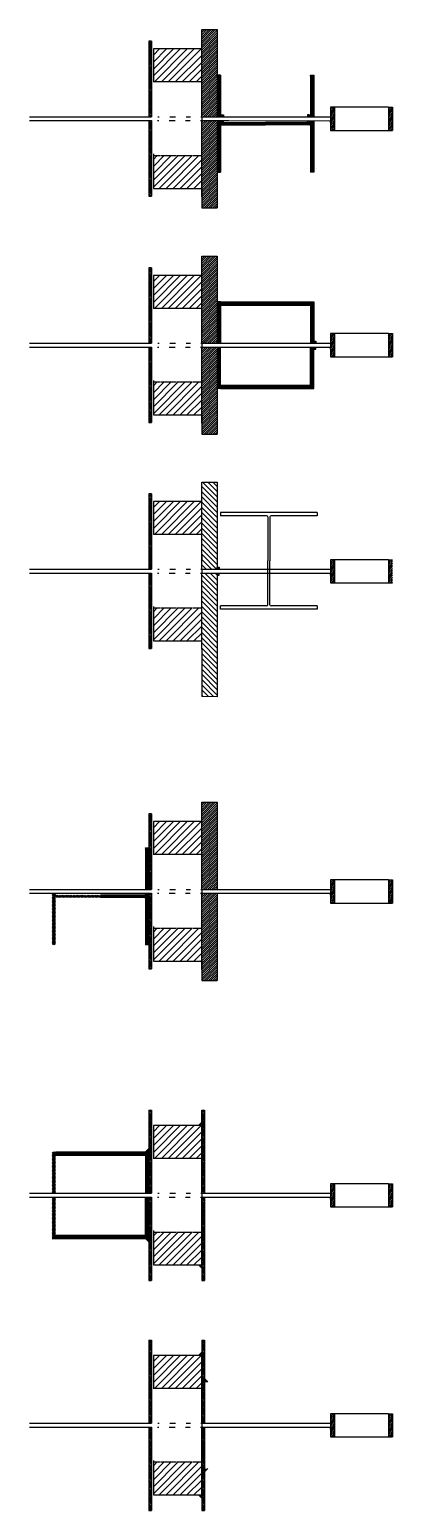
# Model space of a CAD drawing. Header units: millimetres. Extents: x -5057 to 33615, y -6628 to 11138.
# Drawn here: x 10163 to 11102, y -6628 to -2804 of the extents above; entities that cross this region are included whole.
import ezdxf

# ---------------------------------------------------------------- set-up
doc = ezdxf.new("R2010")
doc.units = ezdxf.units.MM
doc.layers.add('AM_8', color=1, linetype='Continuous', lineweight=25)
pattern_1 = [(135, (-2e-12, -7097.254), (-2.245064, -2.245064), [])]
pattern_2 = [(45, (-2e-12, -7097.254), (-2.245064, 2.245064), [])]
pattern_3 = [(135, (-2e-12, -8265.956), (-2.245064, -2.245064), [])]
pattern_4 = [(45, (-2e-12, -8265.956), (-2.245064, 2.245064), [])]
pattern_5 = [(45, (-2e-12, -5744.096), (-2.245064, 2.245064), [])]
pattern_6 = [(45, (-2e-12, -5744.096), (-1.76776695, 1.76776695), [])]
pattern_7 = [(45, (-2e-12, -5744.096), (-2.8284271, 2.8284271), [])]
pattern_8 = [(135, (-2e-12, -7682.1157), (-2.245064, -2.245064), [])]
pattern_9 = [(45, (-2e-12, -7682.1157), (-2.245064, 2.245064), [])]
pattern_10 = [(45, (-2e-12, -6328.9577), (-2.8284271, 2.8284271), [])]
pattern_11 = [(45, (-2e-12, -5744.0959), (-0.84852814, 0.84852814), [])]
pattern_12 = [(135, (-2e-12, -9092.6957), (-2.245064, -2.245064), [])]
pattern_13 = [(45, (-2e-12, -9092.6957), (-2.245064, 2.245064), [])]
pattern_14 = [(45, (-427, -7739.5377), (-1.76776695, 1.76776695), [])]
pattern_15 = [(45, (-2e-12, -7739.5377), (-2.8284271, 2.8284271), [])]
pattern_16 = [(135, (-2e-12, -9877.606), (-2.245064, -2.245064), [])]
pattern_17 = [(45, (-2e-12, -9877.606), (-2.245064, 2.245064), [])]
pattern_18 = [(45, (-427, -7939.5863), (-1.76776695, 1.76776695), [])]
pattern_19 = [(135, (137, -9877.606), (-2.245064, -2.245064), [])]
pattern_20 = [(135, (-2e-12, -10471.5606), (-2.245064, -2.245064), [])]
pattern_21 = [(45, (-2e-12, -10471.5606), (-2.245064, 2.245064), [])]
pattern_22 = [(135, (137, -10471.5606), (-2.245064, -2.245064), [])]

msp = doc.modelspace()

# ---------------------------------------------------------------- hatches: boundary and pattern name
h = msp.add_hatch()
h.set_pattern_fill('ANSI31', color=256, angle=90)
h.set_pattern_definition(pattern_1)
h.paths.add_polyline_path([(10471.737, -3028.831), (10478.737, -3028.831), (10478.737, -2833.831), (10471.737, -2833.831)])
h = msp.add_hatch()
h.set_pattern_fill('ANSI31', color=256, scale=4, style=0)
h.set_pattern_definition([(45, (-30, -7097.254), (-8.980256, 8.980256), [])])
edge = h.paths.add_edge_path(flags=0)
edge.add_arc((10543.737, -3115.366), 13.5, -94.151925, -85.848075, ccw=False)
edge.add_line((10542.76, -3128.831), (10502.307, -3128.831))
edge.add_arc((10501.33, -3115.366), 13.5, -94.151925, -85.848075, ccw=False)
edge.add_line((10500.353, -3128.831), (10483.737, -3128.831))
edge.add_line((10483.737, -3128.831), (10483.737, -3213.831))
edge.add_line((10483.737, -3213.831), (10608.737, -3213.831))
edge.add_line((10608.737, -3213.831), (10608.737, -3128.831))
edge.add_line((10608.737, -3128.831), (10587.121, -3128.831))
edge.add_arc((10586.144, -3115.366), 13.5, -94.151925, -85.848075, ccw=False)
edge.add_line((10585.166, -3128.831), (10544.714, -3128.831))
h.paths.add_polyline_path([(10483.737, -2853.831), (10483.737, -2938.831), (10608.737, -2938.831), (10608.737, -2853.831)], flags=0)
edge = h.paths.add_edge_path(flags=0)
edge.add_arc((10586.144, -3115.366), 13.5, -94.151925, -85.848075, ccw=False)
edge.add_line((10587.121, -3128.831), (10585.166, -3128.831))
edge = h.paths.add_edge_path(flags=0)
edge.add_arc((10501.33, -3115.366), 13.5, -94.151925, -85.848075, ccw=False)
edge.add_line((10502.307, -3128.831), (10500.353, -3128.831))
edge = h.paths.add_edge_path(flags=0)
edge.add_arc((10543.737, -3115.366), 13.5, -94.151925, -85.848075, ccw=False)
edge.add_line((10544.714, -3128.831), (10542.76, -3128.831))
edge = h.paths.add_edge_path(flags=0)
edge.add_arc((10586.144, -3115.366), 13.5, -94.151925, -85.848075, ccw=False)
edge.add_line((10587.121, -3128.831), (10585.166, -3128.831))
edge = h.paths.add_edge_path(flags=0)
edge.add_arc((10501.33, -3115.366), 13.5, -94.151925, -85.848075, ccw=False)
edge.add_line((10502.307, -3128.831), (10500.353, -3128.831))
edge = h.paths.add_edge_path(flags=0)
edge.add_arc((10543.737, -3115.366), 13.5, -94.151925, -85.848075, ccw=False)
edge.add_line((10544.714, -3128.831), (10542.76, -3128.831))
h = msp.add_hatch()
h.set_pattern_fill('ANSI31', color=256)
h.set_pattern_definition(pattern_2)
h.paths.add_polyline_path([(10952.301, -3004.201), (10942.301, -3004.201), (10942.301, -3023.04), (10942.301, -3028.831), (10942.296, -3039.044), (10942.258, -3039.044), (10942.301, -3043.831), (10942.301, -3064.133), (10952.301, -3064.133)])
h = msp.add_hatch()
h.set_pattern_fill('ANSI31', color=256)
h.set_pattern_definition(pattern_2)
h.paths.add_polyline_path([(11102.278, -3004.201), (11092.278, -3004.201), (11092.278, -3064.133), (11102.278, -3064.133)])
h = msp.add_hatch()
h.set_pattern_fill('ANSI31', color=256, angle=90)
h.set_pattern_definition(pattern_1)
h.paths.add_polyline_path([(10478.737, -3038.831), (10471.737, -3038.831), (10471.737, -3233.831), (10478.737, -3233.831)])
h = msp.add_hatch()
h.set_pattern_fill('ANSI31', color=256)
h.set_pattern_definition(pattern_5)
h.paths.add_polyline_path([(10665.286, -3023.831), (10660.324, -3023.831), (10657.337, -3026.818), (10657.337, -3028.831), (10665.286, -3028.831)])
h.paths.add_polyline_path([(10665.337, -3038.914), (10657.337, -3038.914), (10657.337, -3040.914), (10660.337, -3043.914), (10665.337, -3043.914)])
h = msp.add_hatch()
h.set_pattern_fill('ANSI31', color=256)
h.set_pattern_definition(pattern_5)
h.paths.add_polyline_path([(10882.188, -3023.831), (10887.15, -3023.831), (10890.137, -3026.818), (10890.137, -3028.831), (10882.188, -3028.831)])
h.paths.add_polyline_path([(10882.137, -3038.914), (10890.137, -3038.914), (10890.137, -3040.914), (10887.137, -3043.914), (10882.137, -3043.914)])
h = msp.add_hatch()
h.set_pattern_fill('ANSI31', color=256, angle=90)
h.set_pattern_definition(pattern_8)
h.paths.add_polyline_path([(10471.737, -3613.692), (10478.737, -3613.692), (10478.737, -3418.692), (10471.737, -3418.692)])
h = msp.add_hatch()
h.set_pattern_fill('ANSI31', color=256, scale=4, style=0)
h.set_pattern_definition([(45, (-30, -7682.116), (-8.980256, 8.980256), [])])
edge = h.paths.add_edge_path(flags=0)
edge.add_arc((10543.737, -3700.228), 13.5, -94.151925, -85.848075, ccw=False)
edge.add_line((10542.76, -3713.692), (10502.307, -3713.692))
edge.add_arc((10501.33, -3700.228), 13.5, -94.151925, -85.848075, ccw=False)
edge.add_line((10500.353, -3713.692), (10483.737, -3713.692))
edge.add_line((10483.737, -3713.692), (10483.737, -3798.692))
edge.add_line((10483.737, -3798.692), (10608.737, -3798.692))
edge.add_line((10608.737, -3798.692), (10608.737, -3713.692))
edge.add_line((10608.737, -3713.692), (10587.121, -3713.692))
edge.add_arc((10586.144, -3700.228), 13.5, -94.151925, -85.848075, ccw=False)
edge.add_line((10585.166, -3713.692), (10544.714, -3713.692))
h.paths.add_polyline_path([(10483.737, -3438.692), (10483.737, -3523.692), (10608.737, -3523.692), (10608.737, -3438.692)], flags=0)
edge = h.paths.add_edge_path(flags=0)
edge.add_arc((10586.144, -3700.228), 13.5, -94.151925, -85.848075, ccw=False)
edge.add_line((10587.121, -3713.692), (10585.166, -3713.692))
edge = h.paths.add_edge_path(flags=0)
edge.add_arc((10501.33, -3700.228), 13.5, -94.151925, -85.848075, ccw=False)
edge.add_line((10502.307, -3713.692), (10500.353, -3713.692))
edge = h.paths.add_edge_path(flags=0)
edge.add_arc((10543.737, -3700.228), 13.5, -94.151925, -85.848075, ccw=False)
edge.add_line((10544.714, -3713.692), (10542.76, -3713.692))
edge = h.paths.add_edge_path(flags=0)
edge.add_arc((10586.144, -3700.228), 13.5, -94.151925, -85.848075, ccw=False)
edge.add_line((10587.121, -3713.692), (10585.166, -3713.692))
edge = h.paths.add_edge_path(flags=0)
edge.add_arc((10501.33, -3700.228), 13.5, -94.151925, -85.848075, ccw=False)
edge.add_line((10502.307, -3713.692), (10500.353, -3713.692))
edge = h.paths.add_edge_path(flags=0)
edge.add_arc((10543.737, -3700.228), 13.5, -94.151925, -85.848075, ccw=False)
edge.add_line((10544.714, -3713.692), (10542.76, -3713.692))
h = msp.add_hatch()
h.set_pattern_fill('ANSI31', color=256)
h.set_pattern_definition(pattern_9)
h.paths.add_polyline_path([(10952.301, -3589.063), (10942.301, -3589.063), (10942.301, -3607.902), (10942.301, -3613.692), (10942.296, -3623.906), (10942.258, -3623.906), (10942.301, -3628.692), (10942.301, -3648.995), (10952.301, -3648.995)])
h = msp.add_hatch()
h.set_pattern_fill('ANSI31', color=256)
h.set_pattern_definition(pattern_9)
h.paths.add_polyline_path([(11102.278, -3589.063), (11092.278, -3589.063), (11092.278, -3648.995), (11102.278, -3648.995)])
h = msp.add_hatch()
h.set_pattern_fill('ANSI31', color=256, angle=90)
h.set_pattern_definition(pattern_8)
h.paths.add_polyline_path([(10478.737, -3623.692), (10471.737, -3623.692), (10471.737, -3818.692), (10478.737, -3818.692)])
h = msp.add_hatch()
h.set_pattern_fill('ANSI31', color=256, scale=3, angle=90)
h.set_pattern_definition([(135, (-2e-12, -6912.798), (-6.735192, -6.735192), [])])
h.paths.add_polyline_path([(10648.737, -4242.835), (10648.737, -4207.617), (10638.737, -4207.617), (10608.737, -4207.604), (10608.737, -4232.835), (10608.737, -4404.325), (10608.737, -4526.425), (10645.897, -4526.425, 0.41421356), (10648.897, -4523.425), (10648.897, -4404.325)])
h.paths.add_polyline_path([(10648.737, -3972.533), (10608.737, -3972.533), (10608.737, -4022.533), (10608.737, -4197.533), (10638.737, -4197.533), (10648.737, -4197.533), (10648.737, -4192.533)])
h = msp.add_hatch()
h.set_pattern_fill('ANSI31', color=256, angle=90)
h.set_pattern_definition(pattern_3)
h.paths.add_polyline_path([(10471.737, -4197.533), (10478.737, -4197.533), (10478.737, -4002.533), (10471.737, -4002.533)])
h = msp.add_hatch()
h.set_pattern_fill('ANSI31', color=256, scale=4, style=0)
h.set_pattern_definition([(45, (-30, -8265.956), (-8.980256, 8.980256), [])])
edge = h.paths.add_edge_path(flags=0)
edge.add_arc((10543.737, -4284.068), 13.5, -94.151925, -85.848075, ccw=False)
edge.add_line((10542.76, -4297.533), (10502.307, -4297.533))
edge.add_arc((10501.33, -4284.068), 13.5, -94.151925, -85.848075, ccw=False)
edge.add_line((10500.353, -4297.533), (10483.737, -4297.533))
edge.add_line((10483.737, -4297.533), (10483.737, -4382.533))
edge.add_line((10483.737, -4382.533), (10608.737, -4382.533))
edge.add_line((10608.737, -4382.533), (10608.737, -4297.533))
edge.add_line((10608.737, -4297.533), (10587.121, -4297.533))
edge.add_arc((10586.144, -4284.068), 13.5, -94.151925, -85.848075, ccw=False)
edge.add_line((10585.166, -4297.533), (10544.714, -4297.533))
h.paths.add_polyline_path([(10483.737, -4022.533), (10483.737, -4107.533), (10608.737, -4107.533), (10608.737, -4022.533)], flags=0)
edge = h.paths.add_edge_path(flags=0)
edge.add_arc((10586.144, -4284.068), 13.5, -94.151925, -85.848075, ccw=False)
edge.add_line((10587.121, -4297.533), (10585.166, -4297.533))
edge = h.paths.add_edge_path(flags=0)
edge.add_arc((10501.33, -4284.068), 13.5, -94.151925, -85.848075, ccw=False)
edge.add_line((10502.307, -4297.533), (10500.353, -4297.533))
edge = h.paths.add_edge_path(flags=0)
edge.add_arc((10543.737, -4284.068), 13.5, -94.151925, -85.848075, ccw=False)
edge.add_line((10544.714, -4297.533), (10542.76, -4297.533))
edge = h.paths.add_edge_path(flags=0)
edge.add_arc((10586.144, -4284.068), 13.5, -94.151925, -85.848075, ccw=False)
edge.add_line((10587.121, -4297.533), (10585.166, -4297.533))
edge = h.paths.add_edge_path(flags=0)
edge.add_arc((10501.33, -4284.068), 13.5, -94.151925, -85.848075, ccw=False)
edge.add_line((10502.307, -4297.533), (10500.353, -4297.533))
edge = h.paths.add_edge_path(flags=0)
edge.add_arc((10543.737, -4284.068), 13.5, -94.151925, -85.848075, ccw=False)
edge.add_line((10544.714, -4297.533), (10542.76, -4297.533))
h = msp.add_hatch()
h.set_pattern_fill('ANSI32', color=256, scale=0.5)
h.set_pattern_definition([(45, (-2e-12, -8265.956), (-3.367596, 3.367596), []), (45, (2.245, -8265.956), (-3.367596, 3.367596), [])])
h.paths.add_polyline_path([(10653.737, -4192.533), (10648.737, -4192.533), (10648.737, -4197.533), (10653.737, -4197.533)])
h.paths.add_polyline_path([(10653.737, -4207.617), (10648.737, -4207.617), (10648.737, -4212.617), (10653.737, -4212.617)])
h = msp.add_hatch()
h.set_pattern_fill('ANSI31', color=256)
h.set_pattern_definition(pattern_4)
h.paths.add_polyline_path([(10952.301, -4172.903), (10942.301, -4172.903), (10942.301, -4191.742), (10942.301, -4197.533), (10942.296, -4207.746), (10942.258, -4207.746), (10942.301, -4212.533), (10942.301, -4232.835), (10952.301, -4232.835)])
h = msp.add_hatch()
h.set_pattern_fill('ANSI31', color=256)
h.set_pattern_definition(pattern_4)
h.paths.add_polyline_path([(11102.278, -4172.903), (11092.278, -4172.903), (11092.278, -4232.835), (11102.278, -4232.835)])
h = msp.add_hatch()
h.set_pattern_fill('ANSI31', color=256, angle=90)
h.set_pattern_definition(pattern_3)
h.paths.add_polyline_path([(10478.737, -4207.533), (10471.737, -4207.533), (10471.737, -4402.533), (10478.737, -4402.533)])
h = msp.add_hatch()
h.set_pattern_fill('ANSI31', color=256, angle=90)
h.set_pattern_definition(pattern_12)
h.paths.add_polyline_path([(10471.737, -5024.272), (10478.737, -5024.272), (10478.737, -4829.272), (10471.737, -4829.272)])
h = msp.add_hatch()
h.set_pattern_fill('ANSI31', color=256, scale=4, style=0)
h.set_pattern_definition([(45, (-30, -9092.696), (-8.980256, 8.980256), [])])
edge = h.paths.add_edge_path(flags=0)
edge.add_arc((10543.737, -5110.808), 13.5, -94.151925, -85.848075, ccw=False)
edge.add_line((10542.76, -5124.272), (10502.307, -5124.272))
edge.add_arc((10501.33, -5110.808), 13.5, -94.151925, -85.848075, ccw=False)
edge.add_line((10500.353, -5124.272), (10483.737, -5124.272))
edge.add_line((10483.737, -5124.272), (10483.737, -5209.272))
edge.add_line((10483.737, -5209.272), (10608.737, -5209.272))
edge.add_line((10608.737, -5209.272), (10608.737, -5124.272))
edge.add_line((10608.737, -5124.272), (10587.121, -5124.272))
edge.add_arc((10586.144, -5110.808), 13.5, -94.151925, -85.848075, ccw=False)
edge.add_line((10585.166, -5124.272), (10544.714, -5124.272))
h.paths.add_polyline_path([(10483.737, -4849.272), (10483.737, -4934.272), (10608.737, -4934.272), (10608.737, -4849.272)], flags=0)
edge = h.paths.add_edge_path(flags=0)
edge.add_arc((10586.144, -5110.808), 13.5, -94.151925, -85.848075, ccw=False)
edge.add_line((10587.121, -5124.272), (10585.166, -5124.272))
edge = h.paths.add_edge_path(flags=0)
edge.add_arc((10501.33, -5110.808), 13.5, -94.151925, -85.848075, ccw=False)
edge.add_line((10502.307, -5124.272), (10500.353, -5124.272))
edge = h.paths.add_edge_path(flags=0)
edge.add_arc((10543.737, -5110.808), 13.5, -94.151925, -85.848075, ccw=False)
edge.add_line((10544.714, -5124.272), (10542.76, -5124.272))
edge = h.paths.add_edge_path(flags=0)
edge.add_arc((10586.144, -5110.808), 13.5, -94.151925, -85.848075, ccw=False)
edge.add_line((10587.121, -5124.272), (10585.166, -5124.272))
edge = h.paths.add_edge_path(flags=0)
edge.add_arc((10501.33, -5110.808), 13.5, -94.151925, -85.848075, ccw=False)
edge.add_line((10502.307, -5124.272), (10500.353, -5124.272))
edge = h.paths.add_edge_path(flags=0)
edge.add_arc((10543.737, -5110.808), 13.5, -94.151925, -85.848075, ccw=False)
edge.add_line((10544.714, -5124.272), (10542.76, -5124.272))
h = msp.add_hatch()
h.set_pattern_fill('ANSI31', color=256)
h.set_pattern_definition(pattern_13)
h.paths.add_polyline_path([(10952.301, -4999.643), (10942.301, -4999.643), (10942.301, -5018.482), (10942.301, -5024.272), (10942.296, -5034.486), (10942.258, -5034.486), (10942.301, -5039.272), (10942.301, -5059.575), (10952.301, -5059.575)])
h = msp.add_hatch()
h.set_pattern_fill('ANSI31', color=256)
h.set_pattern_definition(pattern_13)
h.paths.add_polyline_path([(11102.278, -4999.643), (11092.278, -4999.643), (11092.278, -5059.575), (11102.278, -5059.575)])
h = msp.add_hatch()
h.set_pattern_fill('ANSI31', color=256, angle=90)
h.set_pattern_definition(pattern_12)
h.paths.add_polyline_path([(10478.737, -5034.272), (10471.737, -5034.272), (10471.737, -5229.272), (10478.737, -5229.272)])
h = msp.add_hatch()
h.set_pattern_fill('ANSI31', color=256, angle=90)
h.set_pattern_definition(pattern_16)
h.paths.add_polyline_path([(10471.737, -5809.183), (10478.737, -5809.183), (10478.737, -5594.183), (10471.737, -5594.183)])
h = msp.add_hatch()
h.set_pattern_fill('ANSI31', color=256, angle=90)
h.set_pattern_definition(pattern_19)
h.paths.add_polyline_path([(10608.737, -5809.183), (10615.737, -5809.183), (10615.737, -5594.183), (10608.737, -5594.183)])
h = msp.add_hatch()
h.set_pattern_fill('ANSI31', color=256, scale=4, style=0)
h.set_pattern_definition([(45, (-30, -9877.606), (-8.980256, 8.980256), [])])
edge = h.paths.add_edge_path(flags=0)
edge.add_arc((10543.737, -5895.718), 13.5, -94.151925, -85.848075, ccw=False)
edge.add_line((10542.76, -5909.183), (10502.307, -5909.183))
edge.add_arc((10501.33, -5895.718), 13.5, -94.151925, -85.848075, ccw=False)
edge.add_line((10500.353, -5909.183), (10483.737, -5909.183))
edge.add_line((10483.737, -5909.183), (10483.737, -5994.183))
edge.add_line((10483.737, -5994.183), (10608.737, -5994.183))
edge.add_line((10608.737, -5994.183), (10608.737, -5909.183))
edge.add_line((10608.737, -5909.183), (10587.121, -5909.183))
edge.add_arc((10586.144, -5895.718), 13.5, -94.151925, -85.848075, ccw=False)
edge.add_line((10585.166, -5909.183), (10544.714, -5909.183))
h.paths.add_polyline_path([(10483.737, -5634.183), (10483.737, -5719.183), (10608.737, -5719.183), (10608.737, -5634.183)], flags=0)
edge = h.paths.add_edge_path(flags=0)
edge.add_arc((10586.144, -5895.718), 13.5, -94.151925, -85.848075, ccw=False)
edge.add_line((10587.121, -5909.183), (10585.166, -5909.183))
edge = h.paths.add_edge_path(flags=0)
edge.add_arc((10501.33, -5895.718), 13.5, -94.151925, -85.848075, ccw=False)
edge.add_line((10502.307, -5909.183), (10500.353, -5909.183))
edge = h.paths.add_edge_path(flags=0)
edge.add_arc((10543.737, -5895.718), 13.5, -94.151925, -85.848075, ccw=False)
edge.add_line((10544.714, -5909.183), (10542.76, -5909.183))
edge = h.paths.add_edge_path(flags=0)
edge.add_arc((10586.144, -5895.718), 13.5, -94.151925, -85.848075, ccw=False)
edge.add_line((10587.121, -5909.183), (10585.166, -5909.183))
edge = h.paths.add_edge_path(flags=0)
edge.add_arc((10501.33, -5895.718), 13.5, -94.151925, -85.848075, ccw=False)
edge.add_line((10502.307, -5909.183), (10500.353, -5909.183))
edge = h.paths.add_edge_path(flags=0)
edge.add_arc((10543.737, -5895.718), 13.5, -94.151925, -85.848075, ccw=False)
edge.add_line((10544.714, -5909.183), (10542.76, -5909.183))
h = msp.add_hatch()
h.set_pattern_fill('ANSI31', color=256)
h.set_pattern_definition(pattern_17)
h.paths.add_polyline_path([(10952.301, -5784.553), (10942.301, -5784.553), (10942.301, -5803.392), (10942.301, -5809.183), (10942.296, -5819.396), (10942.258, -5819.396), (10942.301, -5824.183), (10942.301, -5844.485), (10952.301, -5844.485)])
h = msp.add_hatch()
h.set_pattern_fill('ANSI31', color=256)
h.set_pattern_definition(pattern_17)
h.paths.add_polyline_path([(11102.278, -5784.553), (11092.278, -5784.553), (11092.278, -5844.485), (11102.278, -5844.485)])
h = msp.add_hatch()
h.set_pattern_fill('ANSI31', color=256, angle=90)
h.set_pattern_definition(pattern_16)
h.paths.add_polyline_path([(10478.737, -5819.183), (10471.737, -5819.183), (10471.737, -6034.183), (10478.737, -6034.183)])
h = msp.add_hatch()
h.set_pattern_fill('ANSI31', color=256, angle=90)
h.set_pattern_definition(pattern_19)
h.paths.add_polyline_path([(10615.737, -5819.183), (10608.737, -5819.183), (10608.737, -6034.183), (10615.737, -6034.183)])
h = msp.add_hatch()
h.set_pattern_fill('ANSI31', color=256, angle=90)
h.set_pattern_definition(pattern_20)
h.paths.add_polyline_path([(10471.737, -6403.137), (10478.737, -6403.137), (10478.737, -6188.137), (10471.737, -6188.137)])
h = msp.add_hatch()
h.set_pattern_fill('ANSI31', color=256, angle=90)
h.set_pattern_definition(pattern_22)
h.paths.add_polyline_path([(10608.737, -6403.137), (10615.737, -6403.137), (10615.737, -6188.137), (10608.737, -6188.137)])
h = msp.add_hatch()
h.set_pattern_fill('ANSI31', color=256, scale=4, style=0)
h.set_pattern_definition([(45, (-30, -10471.56), (-8.980256, 8.980256), [])])
edge = h.paths.add_edge_path(flags=0)
edge.add_arc((10543.737, -6489.673), 13.5, -94.151925, -85.848075, ccw=False)
edge.add_line((10542.76, -6503.137), (10502.307, -6503.137))
edge.add_arc((10501.33, -6489.673), 13.5, -94.151925, -85.848075, ccw=False)
edge.add_line((10500.353, -6503.137), (10483.737, -6503.137))
edge.add_line((10483.737, -6503.137), (10483.737, -6588.137))
edge.add_line((10483.737, -6588.137), (10608.737, -6588.137))
edge.add_line((10608.737, -6588.137), (10608.737, -6503.137))
edge.add_line((10608.737, -6503.137), (10587.121, -6503.137))
edge.add_arc((10586.144, -6489.673), 13.5, -94.151925, -85.848075, ccw=False)
edge.add_line((10585.166, -6503.137), (10544.714, -6503.137))
h.paths.add_polyline_path([(10483.737, -6228.137), (10483.737, -6313.137), (10608.737, -6313.137), (10608.737, -6228.137)], flags=0)
edge = h.paths.add_edge_path(flags=0)
edge.add_arc((10586.144, -6489.673), 13.5, -94.151925, -85.848075, ccw=False)
edge.add_line((10587.121, -6503.137), (10585.166, -6503.137))
edge = h.paths.add_edge_path(flags=0)
edge.add_arc((10501.33, -6489.673), 13.5, -94.151925, -85.848075, ccw=False)
edge.add_line((10502.307, -6503.137), (10500.353, -6503.137))
edge = h.paths.add_edge_path(flags=0)
edge.add_arc((10543.737, -6489.673), 13.5, -94.151925, -85.848075, ccw=False)
edge.add_line((10544.714, -6503.137), (10542.76, -6503.137))
edge = h.paths.add_edge_path(flags=0)
edge.add_arc((10586.144, -6489.673), 13.5, -94.151925, -85.848075, ccw=False)
edge.add_line((10587.121, -6503.137), (10585.166, -6503.137))
edge = h.paths.add_edge_path(flags=0)
edge.add_arc((10501.33, -6489.673), 13.5, -94.151925, -85.848075, ccw=False)
edge.add_line((10502.307, -6503.137), (10500.353, -6503.137))
edge = h.paths.add_edge_path(flags=0)
edge.add_arc((10543.737, -6489.673), 13.5, -94.151925, -85.848075, ccw=False)
edge.add_line((10544.714, -6503.137), (10542.76, -6503.137))
h = msp.add_hatch()
h.set_pattern_fill('ANSI31', color=256)
h.set_pattern_definition(pattern_21)
h.paths.add_polyline_path([(10952.301, -6378.508), (10942.301, -6378.508), (10942.301, -6397.347), (10942.301, -6403.137), (10942.296, -6413.351), (10942.258, -6413.351), (10942.301, -6418.137), (10942.301, -6438.44), (10952.301, -6438.44)])
h = msp.add_hatch()
h.set_pattern_fill('ANSI31', color=256)
h.set_pattern_definition(pattern_21)
h.paths.add_polyline_path([(11102.278, -6378.508), (11092.278, -6378.508), (11092.278, -6438.44), (11102.278, -6438.44)])
h = msp.add_hatch()
h.set_pattern_fill('ANSI31', color=256, angle=90)
h.set_pattern_definition(pattern_20)
h.paths.add_polyline_path([(10478.737, -6413.137), (10471.737, -6413.137), (10471.737, -6628.137), (10478.737, -6628.137)])
h = msp.add_hatch()
h.set_pattern_fill('ANSI31', color=256, angle=90)
h.set_pattern_definition(pattern_22)
h.paths.add_polyline_path([(10615.737, -6413.137), (10608.737, -6413.137), (10608.737, -6628.137), (10615.737, -6628.137)])
at = {"layer": 'AM_8'}
h = msp.add_hatch(dxfattribs=at)
h.set_pattern_fill('_U', color=0, scale=4, angle=45, style=0, pattern_type=0)
h.set_pattern_definition(pattern_7)
h.paths.add_polyline_path([(10648.737, -3028.831), (10648.737, -2803.831), (10608.737, -2803.831), (10608.737, -2938.831), (10608.737, -2942.346), (10608.737, -3028.831)])
at = {"layer": 'AM_8', "true_color": 0xf1eb1f}
h = msp.add_hatch(dxfattribs=at)
h.set_pattern_fill('_U', color=2, scale=2.5, angle=45, style=0, pattern_type=0)
h.set_pattern_definition(pattern_6)
h.paths.add_polyline_path([(10657.337, -3028.831), (10657.337, -2921.814), (10648.737, -2921.814), (10648.737, -3028.831)])
h = msp.add_hatch(dxfattribs=at)
h.set_pattern_fill('_U', color=2, scale=2.5, angle=45, style=0, pattern_type=0)
h.set_pattern_definition(pattern_6)
h.paths.add_polyline_path([(10890.137, -2921.814), (10890.137, -3028.831), (10898.737, -3028.831), (10898.737, -2921.814)])
at = {"layer": 'AM_8'}
h = msp.add_hatch(dxfattribs=at)
h.set_pattern_fill('_U', color=0, scale=4, angle=45, style=0, pattern_type=0)
h.set_pattern_definition(pattern_7)
h.paths.add_polyline_path([(10648.737, -3263.831), (10648.737, -3038.914), (10638.737, -3038.914), (10608.737, -3038.902), (10608.737, -3263.831)])
at = {"layer": 'AM_8', "true_color": 0xf1eb1f}
h = msp.add_hatch(dxfattribs=at)
h.set_pattern_fill('_U', color=2, scale=2.5, angle=45, style=0, pattern_type=0)
h.set_pattern_definition(pattern_6)
edge = h.paths.add_edge_path()
edge.add_arc((10887.137, -3052.714), 3, 0, 90, ccw=False)
edge.add_line((10890.137, -3052.714), (10890.137, -3171.814))
edge.add_line((10890.137, -3171.814), (10898.737, -3171.814))
edge.add_line((10898.737, -3171.814), (10898.737, -3039.026))
edge.add_line((10898.737, -3039.026), (10890.137, -3039.022))
edge.add_line((10890.137, -3039.022), (10890.137, -3040.914))
edge.add_arc((10887.137, -3040.914), 3, -90, 0, ccw=False)
edge.add_line((10887.137, -3043.914), (10660.337, -3043.914))
edge.add_arc((10660.337, -3040.914), 3, 180, 270, ccw=False)
edge.add_line((10657.337, -3040.914), (10657.337, -3038.914))
edge.add_line((10657.337, -3038.914), (10648.737, -3038.914))
edge.add_line((10648.737, -3038.914), (10648.737, -3171.814))
edge.add_line((10648.737, -3171.814), (10657.337, -3171.814))
edge.add_line((10657.337, -3171.814), (10657.337, -3052.714))
edge.add_arc((10660.337, -3052.714), 3, 90, 180, ccw=False)
edge.add_line((10660.337, -3049.714), (10887.137, -3049.714))
at = {"layer": 'AM_8'}
h = msp.add_hatch(dxfattribs=at)
h.set_pattern_fill('_U', color=0, scale=4, angle=45, style=0, pattern_type=0)
h.set_pattern_definition(pattern_10)
h.paths.add_polyline_path([(10648.737, -3613.692), (10648.737, -3388.692), (10608.737, -3388.692), (10608.737, -3523.692), (10608.737, -3527.207), (10608.737, -3613.692)])
at = {"layer": 'AM_8', "true_color": 0xf1eb1f}
h = msp.add_hatch(dxfattribs=at)
h.set_pattern_fill('_U', color=2, scale=2.5, angle=45, style=0, pattern_type=0)
h.set_pattern_definition(pattern_6)
h.paths.add_polyline_path([(10890.137, -3613.692), (10898.737, -3613.692), (10898.737, -3506.676), (10648.737, -3506.676), (10648.737, -3613.692), (10657.337, -3613.692), (10657.337, -3515.276), (10890.137, -3515.276)])
at = {"layer": 'AM_8'}
h = msp.add_hatch(dxfattribs=at)
h.set_pattern_fill('_U', color=0, scale=4, angle=45, style=0, pattern_type=0)
h.set_pattern_definition(pattern_10)
h.paths.add_polyline_path([(10648.737, -3848.692), (10648.737, -3623.776), (10638.737, -3623.776), (10608.737, -3623.763), (10608.737, -3848.692)])
at = {"layer": 'AM_8', "true_color": 0xf1eb1f}
h = msp.add_hatch(dxfattribs=at)
h.set_pattern_fill('_U', color=2, scale=2.5, angle=45, style=0, pattern_type=0)
h.set_pattern_definition(pattern_6)
h.paths.add_polyline_path([(10890.137, -3623.763), (10898.737, -3623.763), (10898.737, -3730.78), (10648.737, -3730.78), (10648.737, -3623.763), (10657.337, -3623.763), (10657.337, -3722.18), (10890.137, -3722.18)])
at = {"layer": 'AM_8'}
h = msp.add_hatch(dxfattribs=at)
h.set_pattern_fill('_U', color=256, scale=1.2, angle=45, style=0, pattern_type=0)
h.set_pattern_definition(pattern_11)
h.paths.add_polyline_path([(10898.737, -3608.692), (10898.737, -3613.692), (10903.686, -3613.692), (10903.686, -3608.692)])
h = msp.add_hatch(dxfattribs=at)
h.set_pattern_fill('_U', color=256, scale=1.2, angle=45, style=0, pattern_type=0)
h.set_pattern_definition(pattern_11)
h.paths.add_polyline_path([(10898.737, -3628.763), (10903.686, -3628.763), (10903.686, -3623.889), (10898.737, -3623.887)])
h = msp.add_hatch(dxfattribs=at)
h.set_pattern_fill('_U', color=0, scale=4, angle=45, style=0, pattern_type=0)
h.set_pattern_definition(pattern_15)
h.paths.add_polyline_path([(10648.737, -5024.272), (10648.737, -4799.272), (10608.737, -4799.272), (10608.737, -4934.272), (10608.737, -4937.787), (10608.737, -5024.272)])
at = {"layer": 'AM_8', "true_color": 0xf1eb1f}
h = msp.add_hatch(dxfattribs=at)
h.set_pattern_fill('_U', color=2, scale=2.5, angle=45, style=0, pattern_type=0)
h.set_pattern_definition(pattern_14)
h.paths.add_polyline_path([(10463.137, -4917.256), (10463.137, -5024.272), (10471.737, -5024.272), (10471.737, -4917.256)])
h = msp.add_hatch(dxfattribs=at)
h.set_pattern_fill('_U', color=2, scale=2.5, angle=45, style=0, pattern_type=0)
h.set_pattern_definition(pattern_14)
edge = h.paths.add_edge_path()
edge.add_arc((10460.137, -5048.156), 3, 0, 90, ccw=False)
edge.add_line((10463.137, -5048.156), (10463.137, -5167.256))
edge.add_line((10463.137, -5167.256), (10471.737, -5167.256))
edge.add_line((10471.737, -5167.256), (10471.737, -5034.467))
edge.add_line((10471.737, -5034.467), (10463.137, -5034.464))
edge.add_line((10463.137, -5034.464), (10463.137, -5036.356))
edge.add_arc((10460.137, -5036.356), 3, -90, 0, ccw=False)
edge.add_line((10460.137, -5039.356), (10233.337, -5039.356))
edge.add_arc((10233.337, -5036.356), 3, 180, 270, ccw=False)
edge.add_line((10230.337, -5036.356), (10230.337, -5034.356))
edge.add_line((10230.337, -5034.356), (10221.737, -5034.356))
edge.add_line((10221.737, -5034.356), (10221.737, -5167.256))
edge.add_line((10221.737, -5167.256), (10230.337, -5167.256))
edge.add_line((10230.337, -5167.256), (10230.337, -5048.156))
edge.add_arc((10233.337, -5048.156), 3, 90, 180, ccw=False)
edge.add_line((10233.337, -5045.156), (10460.137, -5045.156))
at = {"layer": 'AM_8'}
h = msp.add_hatch(dxfattribs=at)
h.set_pattern_fill('_U', color=0, scale=4, angle=45, style=0, pattern_type=0)
h.set_pattern_definition(pattern_15)
h.paths.add_polyline_path([(10648.737, -5259.272), (10648.737, -5034.356), (10638.737, -5034.356), (10608.737, -5034.343), (10608.737, -5259.272)])
for points in [[(10608.737, -5625.583), (10600.137, -5634.183), (10608.737, -5634.183)], [(10471.737, -5693.567), (10463.137, -5702.167), (10471.737, -5702.167)], [(10471.737, -5934.87), (10463.137, -5926.27), (10471.737, -5926.27)], [(10608.737, -6002.854), (10600.137, -5994.254), (10608.737, -5994.254)], [(10608.737, -6219.537), (10600.137, -6228.137), (10608.737, -6228.137)], [(10615.737, -6296.121), (10624.337, -6296.121), (10615.737, -6287.521)], [(10615.737, -6520.225), (10624.337, -6520.225), (10615.737, -6528.825)], [(10608.737, -6596.808), (10600.137, -6588.208), (10608.737, -6588.208)]]:
    msp.add_hatch(color=0, dxfattribs=at).paths.add_polyline_path(points)
at = {"layer": 'AM_8', "true_color": 0xf1eb1f}
h = msp.add_hatch(dxfattribs=at)
h.set_pattern_fill('_U', color=2, scale=2.5, angle=45, style=0, pattern_type=0)
h.set_pattern_definition(pattern_18)
h.paths.add_polyline_path([(10463.137, -5809.183), (10471.737, -5809.183), (10471.737, -5702.167), (10221.737, -5702.167), (10221.737, -5809.183), (10230.337, -5809.183), (10230.337, -5710.767), (10463.137, -5710.767)])
h = msp.add_hatch(dxfattribs=at)
h.set_pattern_fill('_U', color=2, scale=2.5, angle=45, style=0, pattern_type=0)
h.set_pattern_definition(pattern_18)
h.paths.add_polyline_path([(10463.137, -5819.254), (10471.737, -5819.254), (10471.737, -5926.27), (10221.737, -5926.27), (10221.737, -5819.254), (10230.337, -5819.254), (10230.337, -5917.67), (10463.137, -5917.67)])

# ---------------------------------------------------------------- linework, layer by layer
for p, q in [((10608.737, -2853.831), (10608.737, -2803.831)), ((10608.737, -2803.831), (10648.737, -2803.831)), ((10648.737, -2803.831), (10648.737, -3028.831)), ((10478.737, -2833.831), (10471.737, -2833.831)), ((10471.737, -2833.831), (10471.737, -3028.831)), ((10478.737, -2833.831), (10478.737, -3028.831)), ((10608.737, -2853.831), (10483.737, -2853.831)), ((10483.737, -2853.831), (10483.737, -2939.487)), ((10608.737, -3028.831), (10608.737, -2853.831)), ((10608.737, -2993.528), (10608.737, -2904.2)), ((10608.737, -2938.831), (10483.737, -2938.831)), ((10608.737, -3028.831), (10608.737, -2938.831)), ((10608.737, -3028.831), (10608.737, -2938.831)), ((10648.737, -2921.814), (10648.737, -3028.831)), ((10657.337, -2921.814), (10648.737, -2921.814)), ((10657.337, -2921.814), (10657.337, -3028.831)), ((10890.137, -2921.814), (10890.137, -3028.831)), ((10890.137, -2921.814), (10898.737, -2921.814)), ((10898.737, -2921.814), (10898.737, -3028.831)), ((10608.737, -2993.528), (10608.737, -3003.528)), ((10608.737, -3028.831), (10608.737, -3003.528)), ((11092.301, -3004.201), (10942.301, -3004.201)), ((10942.301, -3004.201), (10942.301, -3023.04)), ((10952.301, -3004.201), (10952.301, -3064.133)), ((11092.278, -3004.201), (11092.278, -3064.133)), ((11092.278, -3004.201), (11102.278, -3004.201)), ((11102.278, -3004.201), (11102.278, -3064.133)), ((10163.457, -3028.831), (10478.737, -3028.831)), ((10163.457, -3038.831), (10478.737, -3038.831)), ((10471.737, -3038.831), (10471.737, -3233.831)), ((10478.737, -3038.831), (10478.737, -3233.831)), ((10494.142, -3038.853), (10497.669, -3038.854)), ((10494.975, -3028.831), (10498.973, -3028.831)), ((10524.895, -3038.866), (10540.074, -3038.872)), ((10526.201, -3028.831), (10541.38, -3028.831)), ((10567.3, -3038.884), (10578.953, -3038.889)), ((10568.607, -3028.831), (10579.789, -3028.831)), ((10606.045, -3038.9), (10638.737, -3038.914)), ((10606.882, -3028.831), (10638.737, -3028.831)), ((10608.737, -3028.831), (10608.737, -3038.902)), ((10608.737, -3064.133), (10608.737, -3038.902)), ((10638.737, -3028.831), (10678.737, -3028.831)), ((10638.737, -3038.914), (10678.737, -3038.914)), ((10648.737, -3028.831), (10648.737, -3023.831)), ((10648.737, -3038.914), (10648.737, -3074.133)), ((10648.737, -3038.914), (10648.737, -3043.914)), ((10648.737, -3038.914), (10648.737, -3163.214)), ((10660.337, -3023.818), (10657.337, -3026.818)), ((10657.337, -3038.914), (10657.337, -3040.914)), ((10660.337, -3043.914), (10657.337, -3040.914)), ((10657.337, -3052.714), (10657.337, -3171.814)), ((10660.337, -3023.831), (10665.337, -3023.831)), ((10660.337, -3043.914), (10665.337, -3043.914)), ((10660.337, -3043.914), (10773.737, -3043.914)), ((10660.337, -3049.714), (10773.737, -3049.714)), ((10665.286, -3023.831), (10665.286, -3028.831)), ((10665.337, -3043.914), (10665.337, -3038.914)), ((10678.737, -3028.831), (10942.301, -3028.831)), ((10678.737, -3038.932), (10942.258, -3039.044)), ((10887.137, -3043.914), (10773.737, -3043.914)), ((10887.137, -3049.714), (10773.737, -3049.714)), ((10887.137, -3023.831), (10882.137, -3023.831)), ((10882.137, -3043.914), (10882.137, -3038.914)), ((10882.188, -3023.831), (10882.188, -3028.831)), ((10887.137, -3023.818), (10890.137, -3026.818)), ((10887.137, -3043.914), (10890.137, -3040.914)), ((10890.137, -3039.022), (10890.137, -3040.914)), ((10890.137, -3052.714), (10890.137, -3171.814)), ((10898.737, -3039.026), (10898.737, -3163.214)), ((10942.301, -3043.831), (10942.258, -3039.044)), ((10942.301, -3028.831), (10942.296, -3039.044)), ((10942.301, -3023.04), (10942.301, -3028.831)), ((10942.301, -3043.831), (10942.301, -3064.133)), ((10608.737, -3235.623), (10608.737, -3064.133)), ((10648.737, -3074.133), (10648.737, -3263.831)), ((10942.301, -3064.133), (11102.278, -3064.133)), ((10483.737, -3124.958), (10483.737, -3128.831)), ((10483.737, -3124.958), (10483.737, -3213.831)), ((10483.737, -3128.831), (10500.353, -3128.831)), ((10502.307, -3128.831), (10542.76, -3128.831)), ((10544.714, -3128.831), (10585.166, -3128.831)), ((10587.121, -3128.831), (10608.737, -3128.831)), ((10648.737, -3163.214), (10648.737, -3171.814)), ((10648.737, -3171.814), (10657.337, -3171.814)), ((10898.737, -3171.814), (10890.137, -3171.814)), ((10898.737, -3163.214), (10898.737, -3171.814)), ((10905.877, -3163.214), (10905.877, -3163.214)), ((10471.737, -3233.831), (10478.737, -3233.831)), ((10483.737, -3213.831), (10608.737, -3213.831)), ((10608.737, -3213.831), (10608.737, -3263.831)), ((10608.737, -3235.623), (10608.737, -3263.831)), ((10608.737, -3263.831), (10648.737, -3263.831)), ((10608.737, -3438.692), (10608.737, -3388.692)), ((10608.737, -3388.692), (10648.737, -3388.692)), ((10648.737, -3388.692), (10648.737, -3613.692)), ((10478.737, -3418.692), (10471.737, -3418.692)), ((10471.737, -3418.692), (10471.737, -3613.692)), ((10478.737, -3418.692), (10478.737, -3613.692)), ((10608.737, -3438.692), (10483.737, -3438.692)), ((10483.737, -3438.692), (10483.737, -3524.349)), ((10608.737, -3613.692), (10608.737, -3438.692)), ((10608.737, -3578.39), (10608.737, -3489.061)), ((10648.737, -3506.676), (10648.737, -3613.692)), ((10657.337, -3506.676), (10648.737, -3506.676)), ((10657.337, -3506.676), (10890.137, -3506.676)), ((10657.337, -3515.276), (10657.337, -3613.692)), ((10657.337, -3515.276), (10890.137, -3515.276)), ((10890.137, -3506.676), (10898.737, -3506.676)), ((10890.137, -3515.276), (10890.137, -3613.692)), ((10898.737, -3506.676), (10898.737, -3613.692)), ((10608.737, -3523.692), (10483.737, -3523.692)), ((10608.737, -3613.692), (10608.737, -3523.692)), ((10608.737, -3613.692), (10608.737, -3523.692)), ((10608.737, -3578.39), (10608.737, -3588.39)), ((10608.737, -3613.692), (10608.737, -3588.39)), ((11092.301, -3589.063), (10942.301, -3589.063)), ((10942.301, -3589.063), (10942.301, -3607.902)), ((10952.301, -3589.063), (10952.301, -3648.995)), ((11092.278, -3589.063), (11092.278, -3648.995)), ((11092.278, -3589.063), (11102.278, -3589.063)), ((11102.278, -3589.063), (11102.278, -3648.995)), ((10163.457, -3613.692), (10478.737, -3613.692)), ((10163.457, -3623.692), (10478.737, -3623.692)), ((10471.737, -3623.692), (10471.737, -3818.692)), ((10478.737, -3623.692), (10478.737, -3818.692)), ((10494.142, -3623.714), (10497.669, -3623.716)), ((10494.975, -3613.692), (10498.973, -3613.692)), ((10524.895, -3623.728), (10540.074, -3623.734)), ((10526.201, -3613.692), (10541.38, -3613.692)), ((10567.3, -3623.746), (10578.953, -3623.751)), ((10568.607, -3613.692), (10579.789, -3613.692)), ((10606.045, -3623.762), (10638.737, -3623.776)), ((10606.882, -3613.692), (10638.737, -3613.692)), ((10608.737, -3613.692), (10608.737, -3623.763)), ((10608.737, -3648.995), (10608.737, -3623.763)), ((10638.737, -3613.692), (10678.737, -3613.692)), ((10638.737, -3623.776), (10678.737, -3623.776)), ((10648.737, -3613.692), (10648.737, -3608.692)), ((10648.737, -3623.776), (10648.737, -3658.995)), ((10648.737, -3623.776), (10648.737, -3628.776)), ((10648.737, -3623.776), (10648.737, -3748.076)), ((10657.337, -3722.18), (10657.337, -3623.763)), ((10657.337, -3623.776), (10657.337, -3625.776)), ((10678.737, -3613.692), (10942.301, -3613.692)), ((10678.737, -3623.793), (10942.258, -3623.906)), ((10890.137, -3722.18), (10890.137, -3623.763)), ((10890.137, -3623.884), (10890.137, -3625.776)), ((10898.737, -3608.692), (10903.737, -3608.692)), ((10898.737, -3730.78), (10898.737, -3623.763)), ((10898.737, -3628.763), (10903.737, -3628.763)), ((10903.686, -3608.692), (10903.686, -3613.692)), ((10903.686, -3628.763), (10903.686, -3623.763)), ((10942.301, -3628.692), (10942.258, -3623.906)), ((10942.301, -3613.692), (10942.296, -3623.906)), ((10942.301, -3607.902), (10942.301, -3613.692)), ((10942.301, -3628.692), (10942.301, -3648.995)), ((10608.737, -3820.484), (10608.737, -3648.995)), ((10648.737, -3658.995), (10648.737, -3848.692)), ((10942.301, -3648.995), (11102.278, -3648.995)), ((10483.737, -3709.82), (10483.737, -3713.692)), ((10483.737, -3709.82), (10483.737, -3798.692)), ((10483.737, -3713.692), (10500.353, -3713.692)), ((10502.307, -3713.692), (10542.76, -3713.692)), ((10544.714, -3713.692), (10585.166, -3713.692)), ((10587.121, -3713.692), (10608.737, -3713.692)), ((10657.337, -3730.78), (10648.737, -3730.78)), ((10657.337, -3722.18), (10890.137, -3722.18)), ((10657.337, -3730.78), (10890.137, -3730.78)), ((10890.137, -3730.78), (10898.737, -3730.78)), ((10648.737, -3748.076), (10648.737, -3756.676)), ((10471.737, -3818.692), (10478.737, -3818.692)), ((10483.737, -3798.692), (10608.737, -3798.692)), ((10608.737, -3798.692), (10608.737, -3848.692)), ((10608.737, -3820.484), (10608.737, -3848.692)), ((10608.737, -3848.692), (10648.737, -3848.692)), ((10608.737, -4022.533), (10608.737, -3972.533)), ((10608.737, -3972.533), (10648.737, -3972.533)), ((10648.737, -3972.533), (10648.737, -4197.533)), ((10478.737, -4002.533), (10471.737, -4002.533)), ((10471.737, -4002.533), (10471.737, -4197.533)), ((10478.737, -4002.533), (10478.737, -4197.533)), ((10608.737, -4022.533), (10483.737, -4022.533)), ((10483.737, -4022.533), (10483.737, -4108.189)), ((10608.737, -4197.533), (10608.737, -4022.533)), ((10666.097, -4050.891), (10657.497, -4050.891)), ((10657.497, -4050.891), (10657.497, -4059.491)), ((10907.497, -4050.891), (10666.097, -4050.891)), ((10907.497, -4050.891), (10907.497, -4059.491)), ((10608.737, -4162.23), (10608.737, -4072.902)), ((10776.597, -4059.491), (10657.497, -4059.491)), ((10779.597, -4062.491), (10779.597, -4175.891)), ((10785.397, -4062.491), (10785.397, -4175.891)), ((10907.497, -4059.491), (10788.397, -4059.491)), ((10608.737, -4107.533), (10483.737, -4107.533)), ((10608.737, -4197.533), (10608.737, -4107.533)), ((10608.737, -4197.533), (10608.737, -4107.533)), ((10608.737, -4162.23), (10608.737, -4172.23)), ((10163.457, -4197.533), (10478.737, -4197.533)), ((10494.975, -4197.533), (10498.973, -4197.533)), ((10526.201, -4197.533), (10541.38, -4197.533)), ((10568.607, -4197.533), (10579.789, -4197.533)), ((10606.882, -4197.533), (10638.737, -4197.533)), ((10608.737, -4197.533), (10608.737, -4172.23)), ((10608.737, -4197.533), (10608.737, -4207.604)), ((10638.737, -4197.533), (10678.737, -4197.533)), ((10648.737, -4197.533), (10648.737, -4192.533)), ((10648.737, -4192.533), (10653.737, -4192.533)), ((10653.737, -4192.533), (10653.737, -4197.533)), ((10678.737, -4197.533), (10942.301, -4197.533)), ((10779.597, -4289.291), (10779.597, -4175.891)), ((10785.397, -4289.291), (10785.397, -4175.891)), ((10942.301, -4197.533), (10942.296, -4207.746)), ((11092.301, -4172.903), (10942.301, -4172.903)), ((10942.301, -4172.903), (10942.301, -4191.742)), ((10942.301, -4191.742), (10942.301, -4197.533)), ((10952.301, -4172.903), (10952.301, -4232.835)), ((11092.278, -4172.903), (11092.278, -4232.835)), ((11092.278, -4172.903), (11102.278, -4172.903)), ((10163.457, -4207.533), (10478.737, -4207.533)), ((10471.737, -4207.533), (10471.737, -4402.533)), ((10478.737, -4207.533), (10478.737, -4402.533)), ((10494.142, -4207.555), (10497.669, -4207.556)), ((10524.895, -4207.568), (10540.074, -4207.574)), ((10567.3, -4207.586), (10578.953, -4207.591)), ((10606.045, -4207.603), (10638.737, -4207.617)), ((10608.737, -4232.835), (10608.737, -4207.604)), ((10608.737, -4404.325), (10608.737, -4232.835)), ((10638.737, -4207.617), (10678.737, -4207.617)), ((10648.737, -4207.617), (10648.737, -4242.835)), ((10648.737, -4207.617), (10648.737, -4212.617)), ((10648.737, -4212.617), (10653.737, -4212.617)), ((10648.737, -4242.835), (10648.737, -4404.325)), ((10653.737, -4212.617), (10653.737, -4207.617)), ((10678.737, -4207.634), (10942.258, -4207.746)), ((10942.301, -4212.533), (10942.258, -4207.746)), ((10942.301, -4212.533), (10942.301, -4232.835)), ((10942.301, -4232.835), (11102.278, -4232.835)), ((10483.737, -4293.66), (10483.737, -4297.533)), ((10483.737, -4293.66), (10483.737, -4382.533)), ((10483.737, -4297.533), (10500.353, -4297.533)), ((10502.307, -4297.533), (10542.76, -4297.533)), ((10544.714, -4297.533), (10585.166, -4297.533)), ((10587.121, -4297.533), (10608.737, -4297.533)), ((10776.597, -4292.291), (10657.497, -4292.291)), ((10657.497, -4300.891), (10657.497, -4292.291)), ((10666.097, -4300.891), (10657.497, -4300.891)), ((10907.497, -4300.891), (10666.097, -4300.891)), ((10907.497, -4292.291), (10788.397, -4292.291)), ((10907.497, -4292.291), (10907.497, -4300.891)), ((10483.737, -4382.533), (10608.737, -4382.533)), ((10471.737, -4402.533), (10478.737, -4402.533)), ((10608.737, -4404.325), (10608.737, -4526.425)), ((10648.737, -4404.325), (10648.737, -4527.444)), ((10648.737, -4527.444), (10608.737, -4526.425)), ((10608.737, -4849.272), (10608.737, -4799.272)), ((10608.737, -4799.272), (10648.737, -4799.272)), ((10648.737, -4799.272), (10648.737, -5024.272)), ((10478.737, -4829.272), (10471.737, -4829.272)), ((10471.737, -4829.272), (10471.737, -5024.272)), ((10478.737, -4829.272), (10478.737, -5024.272)), ((10608.737, -4849.272), (10483.737, -4849.272)), ((10483.737, -4849.272), (10483.737, -4934.929)), ((10608.737, -5024.272), (10608.737, -4849.272)), ((10463.137, -4917.256), (10463.137, -5024.272)), ((10463.137, -4917.256), (10471.737, -4917.256)), ((10471.737, -4917.256), (10471.737, -5024.272)), ((10608.737, -4988.97), (10608.737, -4899.641)), ((10648.737, -4917.256), (10648.737, -5024.272)), ((10608.737, -4934.272), (10483.737, -4934.272)), ((10608.737, -5024.272), (10608.737, -4934.272)), ((10608.737, -5024.272), (10608.737, -4934.272)), ((10608.737, -4988.97), (10608.737, -4998.97)), ((10608.737, -5024.272), (10608.737, -4998.97)), ((11092.301, -4999.643), (10942.301, -4999.643)), ((10942.301, -4999.643), (10942.301, -5018.482)), ((10952.301, -4999.643), (10952.301, -5059.575)), ((11092.278, -4999.643), (11092.278, -5059.575)), ((11092.278, -4999.643), (11102.278, -4999.643)), ((11102.278, -4999.643), (11102.278, -5059.575)), ((10163.457, -5024.272), (10478.737, -5024.272)), ((10163.457, -5034.272), (10478.737, -5034.272)), ((10460.137, -5039.356), (10346.737, -5039.356)), ((10460.137, -5045.156), (10346.737, -5045.156)), ((10463.137, -5034.464), (10463.137, -5036.356)), ((10471.737, -5034.272), (10471.737, -5229.272)), ((10471.737, -5034.467), (10471.737, -5158.656)), ((10478.737, -5034.272), (10478.737, -5229.272)), ((10494.142, -5034.294), (10497.669, -5034.296)), ((10494.975, -5024.272), (10498.973, -5024.272)), ((10524.895, -5034.308), (10540.074, -5034.314)), ((10526.201, -5024.272), (10541.38, -5024.272)), ((10567.3, -5034.326), (10578.953, -5034.331)), ((10568.607, -5024.272), (10579.789, -5024.272)), ((10606.045, -5034.342), (10638.737, -5034.356)), ((10606.882, -5024.272), (10638.737, -5024.272)), ((10608.737, -5024.272), (10608.737, -5034.343)), ((10608.737, -5059.575), (10608.737, -5034.343)), ((10638.737, -5024.272), (10678.737, -5024.272)), ((10638.737, -5034.356), (10678.737, -5034.356)), ((10648.737, -5024.272), (10648.737, -5019.272)), ((10648.737, -5034.356), (10648.737, -5069.575)), ((10648.737, -5034.356), (10648.737, -5039.356)), ((10648.737, -5034.356), (10648.737, -5158.656)), ((10678.737, -5024.272), (10942.301, -5024.272)), ((10678.737, -5034.373), (10942.258, -5034.486)), ((10942.301, -5039.272), (10942.258, -5034.486)), ((10942.301, -5024.272), (10942.296, -5034.486)), ((10942.301, -5018.482), (10942.301, -5024.272)), ((10942.301, -5039.272), (10942.301, -5059.575)), ((10463.137, -5048.156), (10463.137, -5167.256)), ((10608.737, -5231.064), (10608.737, -5059.575)), ((10648.737, -5069.575), (10648.737, -5259.272)), ((10942.301, -5059.575), (11102.278, -5059.575)), ((10483.737, -5120.4), (10483.737, -5124.272)), ((10483.737, -5120.4), (10483.737, -5209.272)), ((10483.737, -5124.272), (10500.353, -5124.272)), ((10502.307, -5124.272), (10542.76, -5124.272)), ((10544.714, -5124.272), (10585.166, -5124.272)), ((10587.121, -5124.272), (10608.737, -5124.272)), ((10471.737, -5158.656), (10471.737, -5167.256)), ((10478.877, -5158.656), (10478.877, -5158.656)), ((10648.737, -5158.656), (10648.737, -5167.256)), ((10471.737, -5167.256), (10463.137, -5167.256)), ((10471.737, -5229.272), (10478.737, -5229.272)), ((10483.737, -5209.272), (10608.737, -5209.272)), ((10608.737, -5209.272), (10608.737, -5259.272)), ((10608.737, -5231.064), (10608.737, -5259.272)), ((10608.737, -5259.272), (10648.737, -5259.272)), ((10471.737, -5594.183), (10471.737, -5809.183)), ((10471.737, -5594.183), (10478.737, -5594.183)), ((10478.737, -5594.183), (10478.737, -5809.183)), ((10608.737, -5594.183), (10608.737, -5809.183)), ((10608.737, -5594.183), (10615.737, -5594.183)), ((10608.737, -5634.183), (10608.737, -5594.183)), ((10615.737, -5594.183), (10615.737, -5809.183)), ((10608.737, -5634.183), (10483.737, -5634.183)), ((10483.737, -5634.183), (10483.737, -5719.839)), ((10600.137, -5634.183), (10608.737, -5625.583)), ((10608.737, -5809.183), (10608.737, -5634.183)), ((10463.137, -5702.167), (10471.737, -5693.567)), ((10608.737, -5773.88), (10608.737, -5684.552)), ((10230.337, -5702.167), (10463.137, -5702.167)), ((10230.337, -5710.767), (10463.137, -5710.767)), ((10463.137, -5702.167), (10471.737, -5702.167)), ((10463.137, -5710.767), (10463.137, -5809.183)), ((10471.737, -5702.167), (10471.737, -5809.183)), ((10608.737, -5719.183), (10483.737, -5719.183)), ((10608.737, -5809.183), (10608.737, -5719.183)), ((10608.737, -5809.183), (10608.737, -5719.183)), ((10608.737, -5773.88), (10608.737, -5783.88)), ((10163.457, -5809.183), (10478.737, -5809.183)), ((10494.975, -5809.183), (10498.973, -5809.183)), ((10526.201, -5809.183), (10541.38, -5809.183)), ((10568.607, -5809.183), (10579.789, -5809.183)), ((10606.882, -5809.183), (10638.737, -5809.183)), ((10608.737, -5809.183), (10608.737, -5783.88)), ((10608.737, -5809.183), (10608.737, -5819.254)), ((10638.737, -5809.183), (10678.737, -5809.183)), ((10678.737, -5809.183), (10942.301, -5809.183)), ((10942.301, -5809.183), (10942.296, -5819.396)), ((11092.301, -5784.553), (10942.301, -5784.553)), ((10942.301, -5784.553), (10942.301, -5803.392)), ((10942.301, -5803.392), (10942.301, -5809.183)), ((10952.301, -5784.553), (10952.301, -5844.485)), ((11092.278, -5784.553), (11092.278, -5844.485)), ((11092.278, -5784.553), (11102.278, -5784.553)), ((11102.278, -5784.553), (11102.278, -5844.485)), ((10163.457, -5819.183), (10478.737, -5819.183)), ((10463.137, -5917.67), (10463.137, -5819.254)), ((10471.737, -5819.183), (10471.737, -6014.183)), ((10471.737, -5926.27), (10471.737, -5819.254)), ((10478.737, -5819.183), (10478.737, -6034.183)), ((10494.142, -5819.205), (10497.669, -5819.206)), ((10524.895, -5819.218), (10540.074, -5819.224)), ((10567.3, -5819.236), (10578.953, -5819.241)), ((10606.045, -5819.253), (10638.737, -5819.267)), ((10608.737, -5819.183), (10608.737, -6014.183)), ((10608.737, -5844.485), (10608.737, -5819.254)), ((10608.737, -5994.183), (10608.737, -5844.485)), ((10615.737, -5819.183), (10615.737, -6034.183)), ((10638.737, -5819.267), (10678.737, -5819.267)), ((10678.737, -5819.284), (10942.258, -5819.396)), ((10942.301, -5824.183), (10942.258, -5819.396)), ((10942.301, -5824.183), (10942.301, -5844.485)), ((10942.301, -5844.485), (11102.278, -5844.485)), ((10221.737, -5926.27), (10463.137, -5926.27)), ((10230.337, -5917.67), (10463.137, -5917.67)), ((10463.137, -5926.27), (10471.737, -5926.27)), ((10463.137, -5926.27), (10471.737, -5934.87)), ((10483.737, -5905.31), (10483.737, -5909.183)), ((10483.737, -5905.31), (10483.737, -5994.183)), ((10483.737, -5909.183), (10500.353, -5909.183)), ((10502.307, -5909.183), (10542.76, -5909.183)), ((10544.714, -5909.183), (10585.166, -5909.183)), ((10587.121, -5909.183), (10608.737, -5909.183)), ((10483.737, -5994.183), (10608.737, -5994.183)), ((10600.137, -5994.254), (10608.737, -6002.854)), ((10471.737, -6014.183), (10471.737, -6034.183)), ((10471.737, -6034.183), (10478.737, -6034.183)), ((10608.737, -6014.183), (10608.737, -6034.183)), ((10608.737, -6034.183), (10615.737, -6034.183)), ((10471.737, -6188.137), (10471.737, -6403.137)), ((10471.737, -6188.137), (10478.737, -6188.137)), ((10478.737, -6188.137), (10478.737, -6403.137)), ((10608.737, -6188.137), (10608.737, -6403.137)), ((10608.737, -6188.137), (10615.737, -6188.137)), ((10615.737, -6188.137), (10615.737, -6403.137)), ((10608.737, -6228.137), (10483.737, -6228.137)), ((10483.737, -6228.137), (10483.737, -6313.794)), ((10600.137, -6228.137), (10608.737, -6219.537)), ((10608.737, -6403.137), (10608.737, -6228.137)), ((10608.737, -6367.835), (10608.737, -6278.506)), ((10615.737, -6296.121), (10615.737, -6287.521)), ((10615.737, -6287.521), (10624.337, -6296.121)), ((10624.337, -6296.121), (10615.737, -6296.121)), ((10615.737, -6296.121), (10615.737, -6403.137)), ((10624.337, -6296.121), (10615.737, -6296.121)), ((10608.737, -6313.137), (10483.737, -6313.137)), ((10608.737, -6403.137), (10608.737, -6313.137)), ((10608.737, -6403.137), (10608.737, -6313.137)), ((10608.737, -6367.835), (10608.737, -6377.835)), ((10608.737, -6403.137), (10608.737, -6377.835)), ((11092.301, -6378.508), (10942.301, -6378.508)), ((10942.301, -6378.508), (10942.301, -6397.347)), ((10952.301, -6378.508), (10952.301, -6438.44)), ((11092.278, -6378.508), (11092.278, -6438.44)), ((11092.278, -6378.508), (11102.278, -6378.508)), ((11102.278, -6378.508), (11102.278, -6438.44)), ((10163.457, -6403.137), (10478.737, -6403.137)), ((10163.457, -6413.137), (10478.737, -6413.137)), ((10471.737, -6413.137), (10471.737, -6608.137)), ((10478.737, -6413.137), (10478.737, -6628.137)), ((10494.142, -6413.159), (10497.669, -6413.161)), ((10494.975, -6403.137), (10498.973, -6403.137)), ((10524.895, -6413.172), (10540.074, -6413.179)), ((10526.201, -6403.137), (10541.38, -6403.137)), ((10567.3, -6413.191), (10578.953, -6413.196)), ((10568.607, -6403.137), (10579.789, -6403.137)), ((10606.045, -6413.207), (10638.737, -6413.221)), ((10606.882, -6403.137), (10638.737, -6403.137)), ((10608.737, -6403.137), (10608.737, -6413.208)), ((10608.737, -6413.137), (10608.737, -6608.137)), ((10608.737, -6438.44), (10608.737, -6413.208)), ((10615.737, -6520.225), (10615.737, -6413.137)), ((10615.737, -6413.137), (10615.737, -6628.137)), ((10638.737, -6403.137), (10678.737, -6403.137)), ((10638.737, -6413.221), (10678.737, -6413.221)), ((10678.737, -6403.137), (10942.301, -6403.137)), ((10678.737, -6413.238), (10942.258, -6413.351)), ((10942.301, -6418.137), (10942.258, -6413.351)), ((10942.301, -6403.137), (10942.296, -6413.351)), ((10942.301, -6397.347), (10942.301, -6403.137)), ((10942.301, -6418.137), (10942.301, -6438.44)), ((10608.737, -6588.137), (10608.737, -6438.44)), ((10942.301, -6438.44), (11102.278, -6438.44)), ((10483.737, -6499.265), (10483.737, -6503.137)), ((10483.737, -6499.265), (10483.737, -6588.137)), ((10483.737, -6503.137), (10500.353, -6503.137)), ((10502.307, -6503.137), (10542.76, -6503.137)), ((10544.714, -6503.137), (10585.166, -6503.137)), ((10587.121, -6503.137), (10608.737, -6503.137)), ((10615.737, -6528.825), (10624.337, -6520.225)), ((10471.737, -6608.137), (10471.737, -6628.137)), ((10483.737, -6588.137), (10608.737, -6588.137)), ((10600.137, -6588.208), (10608.737, -6596.808)), ((10608.737, -6608.137), (10608.737, -6628.137)), ((10471.737, -6628.137), (10478.737, -6628.137)), ((10608.737, -6628.137), (10615.737, -6628.137))]:
    msp.add_line(p, q)
for centre, start, end in [((10660.337, -3040.914), 180, 270), ((10660.337, -3052.714), 90, 180), ((10887.137, -3040.914), 270, 0), ((10887.137, -3052.714), 0, 90), ((10776.597, -4062.491), 0, 90), ((10788.397, -4062.491), 90, 180), ((10776.597, -4289.291), 270, 0), ((10788.397, -4289.291), 180, 270), ((10460.137, -5036.356), 270, 0), ((10460.137, -5048.156), 0, 90)]:
    msp.add_arc(centre, 3, start, end)

doc.saveas('drawing.dxf')
